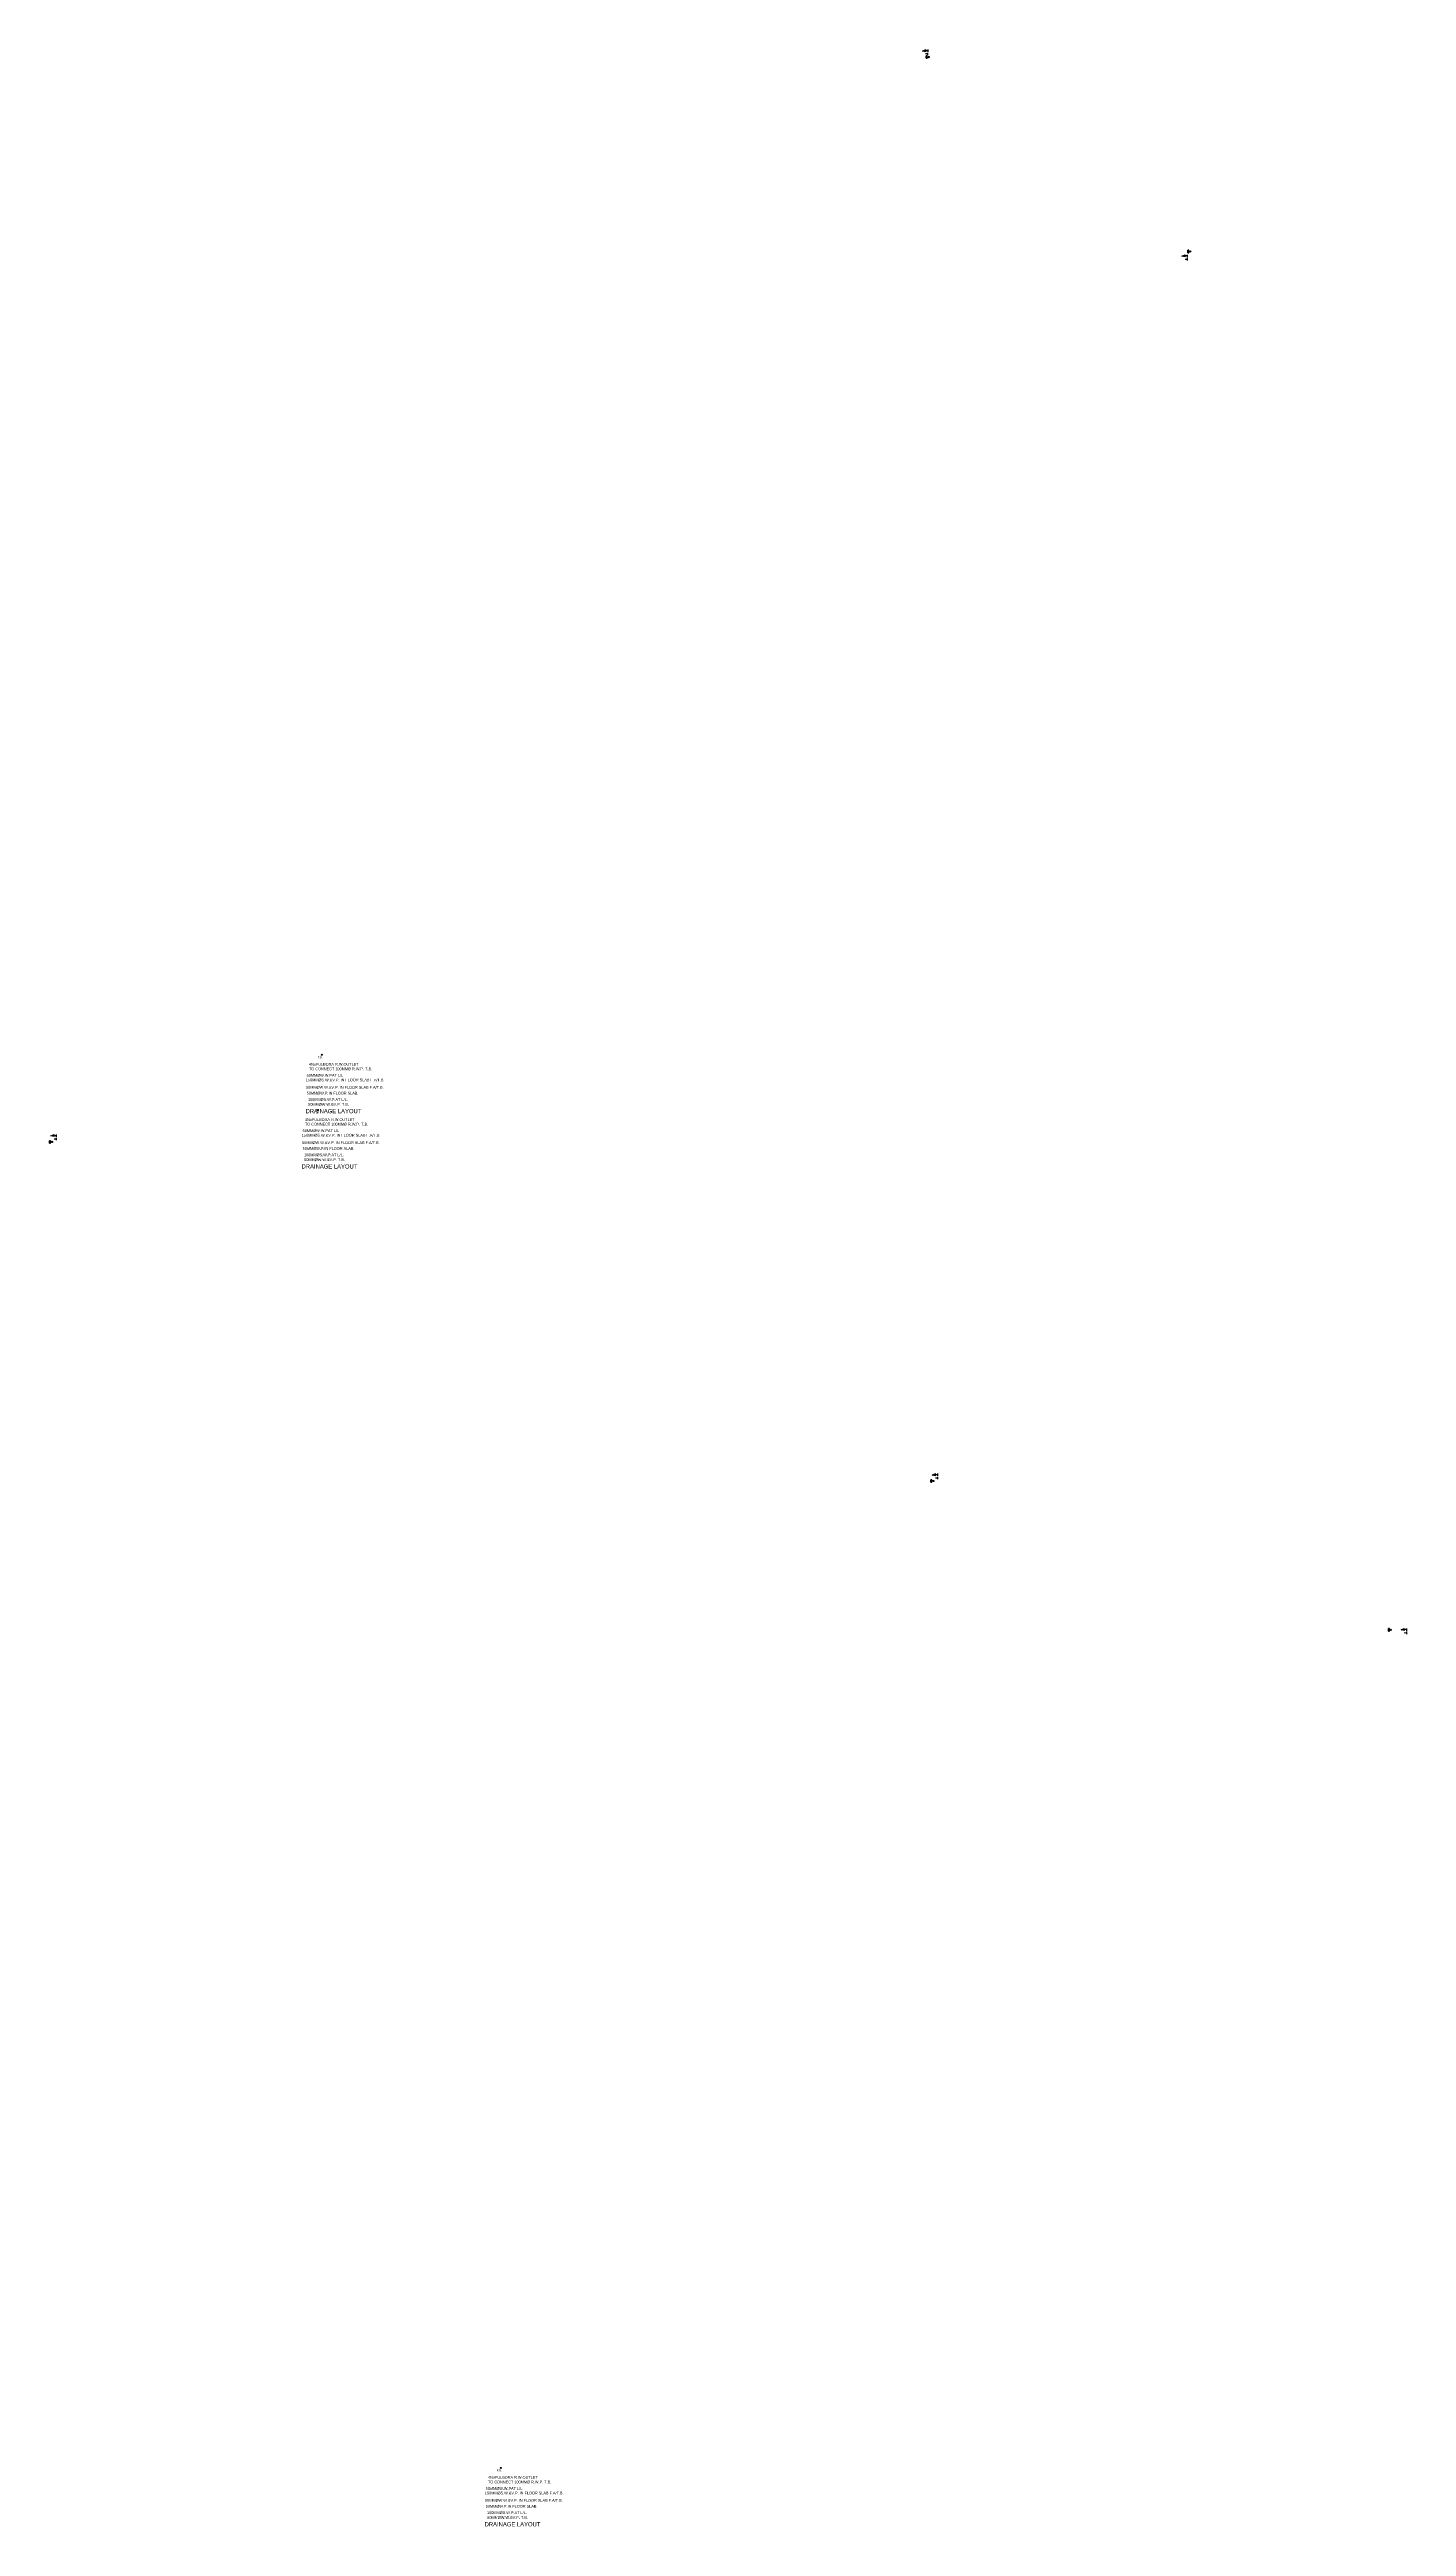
# Model space of a CAD drawing. Extents: x -2017610 to 288295, y -481381 to 250994.
# Drawn here: x -501220 to -255774, y -481381 to -33359 of the extents above; entities that cross this region are included whole.
import ezdxf

# ---------------------------------------------------------------- set-up
doc = ezdxf.new("R2010")
doc.units = 0
doc.header["$LTSCALE"] = 7
doc.header["$MEASUREMENT"] = 0
doc.layers.add('DIM', color=1, linetype='CONTINUOUS')

msp = doc.modelspace()

# ---------------------------------------------------------------- linework, layer by layer
at = {"layer": 'DIM', "color": 4}
for p, q in [((-343312.2, -33623.7), (-342726.4, -33379.9)), ((-342721.2, -33746.1), (-343312.2, -33623.7)), ((-342388.6, -34157.2), (-342771.4, -34162.6)), ((-342721.2, -33746.1), (-342726.4, -33379.9)), ((-342340.8, -33569), (-342723.6, -33574.5)), ((-342652.3, -34508.3), (-342652.3, -34944.2)), ((-342468.1, -34508.3), (-342652.3, -34508.3)), ((-342652.3, -34944.2), (-342468.1, -34944.2)), ((-342652.3, -34944.2), (-342643.4, -34944.2)), ((-342647.6, -34943.6), (-342647.6, -34507.7)), ((-342643.4, -34944.2), (-342643.4, -34508.3)), ((-342640.5, -34944.2), (-342640.5, -34508.3)), ((-342638.1, -34944.2), (-342638.1, -34508.3)), ((-342638.1, -34944.2), (-342607.1, -34944.2)), ((-342633.8, -34944.2), (-342633.8, -34508.3)), ((-342629.8, -34944.2), (-342629.8, -34508.3)), ((-342626.4, -34944.2), (-342626.4, -34508.3)), ((-342622.7, -34944.2), (-342622.7, -34508.3)), ((-342618.5, -34944.2), (-342618.5, -34508.3)), ((-342617.1, -34944.2), (-342617.1, -34508.3)), ((-342612.8, -34944.2), (-342612.8, -34508.3)), ((-342610.1, -34944.2), (-342610.1, -34507.8)), ((-342607.1, -34944.2), (-342607.1, -34507.8)), ((-342603.1, -34944.2), (-342603.1, -34508.3)), ((-342602.6, -34941.8), (-342602.6, -34505.9)), ((-342600, -34944.2), (-342600, -34508.3)), ((-342597.2, -34943.6), (-342597.2, -34507.7)), ((-342593.5, -34944.2), (-342593.5, -34508.3)), ((-342589.6, -34944.2), (-342589.6, -34508.3)), ((-342585.4, -34944.2), (-342585.4, -34508.3)), ((-342581.8, -34944.2), (-342581.8, -34507.8)), ((-342578.2, -34944.2), (-342578.2, -34507.8)), ((-342575.3, -34943), (-342575.3, -34508.3)), ((-342571.1, -34944.2), (-342571.1, -34508.3)), ((-342567.6, -34944.2), (-342567.6, -34508.3)), ((-342564.6, -34944.2), (-342564.6, -34508.3)), ((-342562.5, -34944.2), (-342562.5, -34508.3)), ((-342558.9, -34944.2), (-342558.9, -34508.3)), ((-342555.5, -34944.2), (-342555.5, -34508.3)), ((-342551.8, -34943.6), (-342551.8, -34507.7)), ((-342549.8, -34944.2), (-342549.8, -34508.3)), ((-342546.8, -34944.2), (-342546.8, -34508.3)), ((-342543.8, -34944.2), (-342543.8, -34508.3)), ((-342542.2, -34943.8), (-342542.2, -34507.9)), ((-342541.1, -34944.2), (-342541.1, -34508.3)), ((-342539.8, -34942.8), (-342539.8, -34508.3)), ((-342538.2, -34943.6), (-342538.2, -34508.3)), ((-342536.7, -34943.9), (-342536.7, -34508.3)), ((-342535.4, -34944.2), (-342535.4, -34508.3)), ((-342534.3, -34944.2), (-342534.3, -34508.3)), ((-342533.1, -34944.3), (-342533.1, -34508.3)), ((-342531.7, -34944.2), (-342531.7, -34511.7)), ((-342530.7, -34944.2), (-342530.7, -34511.7)), ((-342529.2, -34944.8), (-342529.2, -34512.3)), ((-342527.6, -34944.1), (-342527.6, -34511.5)), ((-342526.5, -34944.1), (-342526.5, -34511.5)), ((-342524.9, -34944.2), (-342524.9, -34511.7)), ((-342523.2, -34944.3), (-342523.2, -34511.8)), ((-342521.8, -34944.2), (-342521.8, -34508.3)), ((-342520.3, -34943.8), (-342520.3, -34507.9)), ((-342519.2, -34943.9), (-342519.2, -34508)), ((-342518.2, -34944.2), (-342518.2, -34508.3)), ((-342516.7, -34944.4), (-342516.7, -34508.5)), ((-342515.8, -34944.4), (-342515.8, -34508.5)), ((-342515.1, -34944.8), (-342515.1, -34508.9)), ((-342513.8, -34944.2), (-342513.8, -34508.3)), ((-342512.7, -34944.2), (-342512.7, -34508.3)), ((-342511.4, -34944.2), (-342511.4, -34508.3)), ((-342510.2, -34944.2), (-342510.2, -34508.3)), ((-342509.3, -34943.9), (-342509.3, -34508)), ((-342508.6, -34944.2), (-342508.6, -34508.3)), ((-342507.6, -34944.1), (-342507.6, -34508.2)), ((-342506.7, -34944.2), (-342506.7, -34508.3)), ((-342505.8, -34944.2), (-342505.8, -34508.3)), ((-342504.8, -34943.8), (-342504.8, -34508.3)), ((-342503.6, -34944.2), (-342503.6, -34508.3)), ((-342502.7, -34944.3), (-342502.7, -34508.3)), ((-342501.4, -34944.5), (-342501.4, -34508.3)), ((-342499.5, -34946), (-342499.5, -34510.1)), ((-342497.7, -34947.8), (-342497.7, -34511.9)), ((-342496.2, -34946.5), (-342496.2, -34510.6)), ((-342494.9, -34947.4), (-342494.9, -34511.4)), ((-342492.3, -34947.8), (-342492.3, -34511.9)), ((-342490.5, -34946.9), (-342490.5, -34511)), ((-342488.8, -34947.8), (-342488.8, -34511.9)), ((-342486.6, -34947.8), (-342486.6, -34511.9)), ((-342484.9, -34947.8), (-342484.9, -34511.9)), ((-342483.4, -34943.4), (-342483.4, -34507.5)), ((-342481.7, -34943.4), (-342481.7, -34507.5)), ((-342479.8, -34949.6), (-342479.8, -34513.7)), ((-342479.4, -34950), (-342479.4, -34514.1)), ((-342477.6, -34949.6), (-342477.6, -34513.7)), ((-342476.3, -34949.1), (-342476.3, -34513.2)), ((-342474.4, -34947.8), (-342474.4, -34511.9)), ((-342472.2, -34944.2), (-342472.2, -34508.3)), ((-342414.2, -33938.8), (-342414.2, -34378.8)), ((-342352.4, -33358.8), (-342352.4, -33798.8)), ((-296379, -70743.7), (-295793.2, -70499.9)), ((-295788, -70866.1), (-296379, -70743.7)), ((-295415.5, -71314.4), (-295798.3, -71319.9)), ((-295788, -70866.1), (-295793.2, -70499.9)), ((-295407.6, -70689), (-295790.4, -70694.5)), ((-295419.2, -70478.8), (-295419.2, -70918.8)), ((-295419.2, -71058.8), (-295419.2, -71498.8)), ((-295332.9, -69668.8), (-295332.9, -70104.7)), ((-295148.7, -69668.8), (-295332.9, -69668.8)), ((-295332.9, -70104.7), (-295148.7, -70104.7)), ((-295332.9, -70104.7), (-295324, -70104.7)), ((-295328.2, -70104.1), (-295328.2, -69668.2)), ((-295324, -70104.7), (-295324, -69668.8)), ((-295321.1, -70104.7), (-295321.1, -69668.8)), ((-295318.7, -70104.7), (-295318.7, -69668.8)), ((-295318.7, -70104.7), (-295287.7, -70104.7)), ((-295314.4, -70104.7), (-295314.4, -69668.8)), ((-295310.4, -70104.7), (-295310.4, -69668.8)), ((-295307, -70104.7), (-295307, -69668.8)), ((-295303.3, -70104.7), (-295303.3, -69668.8)), ((-295299.1, -70104.7), (-295299.1, -69668.8)), ((-295297.7, -70104.7), (-295297.7, -69668.8)), ((-295293.4, -70104.7), (-295293.4, -69668.8)), ((-295290.7, -70104.7), (-295290.7, -69668.3)), ((-295287.7, -70104.7), (-295287.7, -69668.3)), ((-295283.7, -70104.7), (-295283.7, -69668.8)), ((-295283.1, -70102.3), (-295283.1, -69666.4)), ((-295280.6, -70104.7), (-295280.6, -69668.8)), ((-295277.8, -70104.1), (-295277.8, -69668.2)), ((-295274.1, -70104.7), (-295274.1, -69668.8)), ((-295270.2, -70104.7), (-295270.2, -69668.8)), ((-295266, -70104.7), (-295266, -69668.8)), ((-295262.4, -70104.7), (-295262.4, -69668.3)), ((-295258.8, -70104.7), (-295258.8, -69668.3)), ((-295255.9, -70103.5), (-295255.9, -69668.8)), ((-295251.7, -70104.7), (-295251.7, -69668.8)), ((-295248.2, -70104.7), (-295248.2, -69668.8)), ((-295245.2, -70104.7), (-295245.2, -69668.8)), ((-295243.1, -70104.7), (-295243.1, -69668.8)), ((-295239.5, -70104.7), (-295239.5, -69668.8)), ((-295236.1, -70104.7), (-295236.1, -69668.8)), ((-295232.4, -70104.1), (-295232.4, -69668.2)), ((-295230.4, -70104.7), (-295230.4, -69668.8)), ((-295227.4, -70104.7), (-295227.4, -69668.8)), ((-295224.4, -70104.7), (-295224.4, -69668.8)), ((-295222.8, -70104.3), (-295222.8, -69668.4)), ((-295221.7, -70104.7), (-295221.7, -69668.8)), ((-295220.4, -70103.3), (-295220.4, -69668.8)), ((-295218.8, -70104.1), (-295218.8, -69668.8)), ((-295217.3, -70104.5), (-295217.3, -69668.8)), ((-295216, -70104.7), (-295216, -69668.8)), ((-295214.9, -70104.7), (-295214.9, -69668.8)), ((-295213.7, -70104.9), (-295213.7, -69668.8)), ((-295212.3, -70104.7), (-295212.3, -69672.2)), ((-295211.3, -70104.7), (-295211.3, -69672.2)), ((-295209.8, -70105.3), (-295209.8, -69672.8)), ((-295208.2, -70104.6), (-295208.2, -69672.1)), ((-295207.1, -70104.6), (-295207.1, -69672.1)), ((-295205.5, -70104.7), (-295205.5, -69672.2)), ((-295203.8, -70104.9), (-295203.8, -69672.3)), ((-295202.4, -70104.7), (-295202.4, -69668.8)), ((-295200.9, -70104.3), (-295200.9, -69668.4)), ((-295199.8, -70104.5), (-295199.8, -69668.6)), ((-295198.8, -70104.7), (-295198.8, -69668.8)), ((-295197.3, -70104.9), (-295197.3, -69669)), ((-295196.4, -70104.9), (-295196.4, -69669)), ((-295195.7, -70105.3), (-295195.7, -69669.4)), ((-295194.4, -70104.7), (-295194.4, -69668.8)), ((-295193.3, -70104.7), (-295193.3, -69668.8)), ((-295192, -70104.7), (-295192, -69668.8)), ((-295190.8, -70104.7), (-295190.8, -69668.8)), ((-295189.9, -70104.5), (-295189.9, -69668.6)), ((-295189.2, -70104.7), (-295189.2, -69668.8)), ((-295188.2, -70104.6), (-295188.2, -69668.7)), ((-295187.3, -70104.7), (-295187.3, -69668.8)), ((-295186.4, -70104.7), (-295186.4, -69668.8)), ((-295185.4, -70104.3), (-295185.4, -69668.8)), ((-295184.2, -70104.7), (-295184.2, -69668.8)), ((-295183.3, -70104.8), (-295183.3, -69668.8)), ((-295182, -70105.1), (-295182, -69668.8)), ((-295180.1, -70106.5), (-295180.1, -69670.6)), ((-295178.3, -70108.3), (-295178.3, -69672.4)), ((-295176.8, -70107), (-295176.8, -69671.1)), ((-295175.5, -70107.9), (-295175.5, -69672)), ((-295172.9, -70108.3), (-295172.9, -69672.4)), ((-295171.1, -70107.5), (-295171.1, -69671.6)), ((-295169.4, -70108.3), (-295169.4, -69672.4)), ((-295167.2, -70108.3), (-295167.2, -69672.4)), ((-295165.5, -70108.3), (-295165.5, -69672.4)), ((-295164, -70104), (-295164, -69668.1)), ((-295162.3, -70104), (-295162.3, -69668.1)), ((-295160.4, -70110.1), (-295160.4, -69674.2)), ((-295160, -70110.5), (-295160, -69674.6)), ((-295158.2, -70110.1), (-295158.2, -69674.2)), ((-295156.9, -70109.7), (-295156.9, -69673.8)), ((-295155, -70108.3), (-295155, -69672.4)), ((-295152.8, -70104.7), (-295152.8, -69668.8)), ((-501035.9, -230748.3), (-501220, -230748.3)), ((-501220, -230748.3), (-501220, -231184.2)), ((-501220, -231184.2), (-501211.1, -231184.2)), ((-501220, -231184.2), (-501035.9, -231184.2)), ((-501215.3, -231183.6), (-501215.3, -230747.7)), ((-501211.1, -231184.2), (-501211.1, -230748.3)), ((-501208.2, -231184.2), (-501208.2, -230748.3)), ((-501205.8, -231184.2), (-501205.8, -230748.3)), ((-501205.8, -231184.2), (-501174.8, -231184.2)), ((-501201.6, -231184.2), (-501201.6, -230748.3)), ((-501197.5, -231184.2), (-501197.5, -230748.3)), ((-501194.1, -231184.2), (-501194.1, -230748.3)), ((-501190.5, -231184.2), (-501190.5, -230748.3)), ((-501186.2, -231184.2), (-501186.2, -230748.3)), ((-501184.8, -231184.2), (-501184.8, -230748.3)), ((-501180.6, -231184.2), (-501180.6, -230748.3)), ((-501177.9, -231184.2), (-501177.9, -230747.8)), ((-501174.8, -231184.2), (-501174.8, -230747.8)), ((-501170.8, -231184.2), (-501170.8, -230748.3)), ((-501170.3, -231181.8), (-501170.3, -230745.9)), ((-501167.8, -231184.2), (-501167.8, -230748.3)), ((-501164.9, -231183.6), (-501164.9, -230747.7)), ((-501161.3, -231184.2), (-501161.3, -230748.3)), ((-501157.4, -231184.2), (-501157.4, -230748.3)), ((-501153.1, -231184.2), (-501153.1, -230748.3)), ((-501149.5, -231184.2), (-501149.5, -230747.8)), ((-501145.9, -231184.2), (-501145.9, -230747.8)), ((-501143.1, -231183), (-501143.1, -230748.3)), ((-501138.8, -231184.2), (-501138.8, -230748.3)), ((-501135.4, -231184.2), (-501135.4, -230748.3)), ((-501132.3, -231184.2), (-501132.3, -230748.3)), ((-501130.2, -231184.2), (-501130.2, -230748.3)), ((-501126.6, -231184.2), (-501126.6, -230748.3)), ((-501123.2, -231184.2), (-501123.2, -230748.3)), ((-501119.6, -231183.6), (-501119.6, -230747.7)), ((-501117.6, -231184.2), (-501117.6, -230748.3)), ((-501114.5, -231184.2), (-501114.5, -230748.3)), ((-501111.5, -231184.2), (-501111.5, -230748.3)), ((-501109.9, -231183.8), (-501109.9, -230747.9)), ((-501108.8, -231184.2), (-501108.8, -230748.3)), ((-501107.5, -231182.8), (-501107.5, -230748.3)), ((-501106, -231183.6), (-501106, -230748.3)), ((-501104.4, -231183.9), (-501104.4, -230748.3)), ((-501103.1, -231184.2), (-501103.1, -230748.3)), ((-501102.1, -231184.2), (-501102.1, -230748.3)), ((-501100.9, -231184.3), (-501100.9, -230748.3)), ((-501099.5, -231184.2), (-501099.5, -230751.7)), ((-501098.4, -231184.2), (-501098.4, -230751.7)), ((-501096.9, -231184.8), (-501096.9, -230752.3)), ((-501095.3, -231184.1), (-501095.3, -230751.5)), ((-501094.3, -231184.1), (-501094.3, -230751.5)), ((-501092.7, -231184.2), (-501092.7, -230751.7)), ((-501091, -231184.3), (-501091, -230751.8)), ((-501089.5, -231184.2), (-501089.5, -230748.3)), ((-501088, -231183.8), (-501088, -230747.9)), ((-501086.9, -231183.9), (-501086.9, -230748)), ((-501085.9, -231184.2), (-501085.9, -230748.3)), ((-501084.4, -231184.4), (-501084.4, -230748.5)), ((-501083.5, -231184.4), (-501083.5, -230748.5)), ((-501082.9, -231184.8), (-501082.9, -230748.9)), ((-501081.5, -231184.2), (-501081.5, -230748.3)), ((-501080.5, -231184.2), (-501080.5, -230748.3)), ((-501079.2, -231184.2), (-501079.2, -230748.3)), ((-501078, -231184.2), (-501078, -230748.3)), ((-501077.1, -231183.9), (-501077.1, -230748)), ((-501076.3, -231184.2), (-501076.3, -230748.3)), ((-501075.4, -231184.1), (-501075.4, -230748.2)), ((-501074.4, -231184.2), (-501074.4, -230748.3)), ((-501073.5, -231184.2), (-501073.5, -230748.3)), ((-501072.5, -231183.8), (-501072.5, -230748.3)), ((-501071.3, -231184.2), (-501071.3, -230748.3)), ((-501070.5, -231184.3), (-501070.5, -230748.3)), ((-501069.1, -231184.5), (-501069.1, -230748.3)), ((-501067.3, -231186), (-501067.3, -230750.1)), ((-501065.5, -231187.8), (-501065.5, -230751.9)), ((-501063.9, -231186.5), (-501063.9, -230750.6)), ((-501062.7, -231187.4), (-501062.7, -230751.4)), ((-501060.1, -231187.8), (-501060.1, -230751.9)), ((-501058.2, -231186.9), (-501058.2, -230751)), ((-501056.5, -231187.8), (-501056.5, -230751.9)), ((-501054.3, -231187.8), (-501054.3, -230751.9)), ((-501052.6, -231187.8), (-501052.6, -230751.9)), ((-501051.1, -231183.4), (-501051.1, -230747.5)), ((-501049.4, -231183.4), (-501049.4, -230747.5)), ((-501047.5, -231189.6), (-501047.5, -230753.7)), ((-501047.1, -231190), (-501047.1, -230754.1)), ((-501045.4, -231189.6), (-501045.4, -230753.7)), ((-501044.1, -231189.1), (-501044.1, -230753.2)), ((-501042.1, -231187.8), (-501042.1, -230751.9)), ((-501040, -231184.2), (-501040, -230748.3)), ((-500976.4, -229874.4), (-500390.6, -229630.6)), ((-500385.4, -229996.8), (-500976.4, -229874.4)), ((-500012.8, -230445.2), (-500395.7, -230450.6)), ((-500385.4, -229996.8), (-500390.6, -229630.6)), ((-500005, -229819.8), (-500387.8, -229825.2)), ((-500016.6, -229609.5), (-500016.6, -230049.5)), ((-500016.6, -230189.5), (-500016.6, -230629.5)), ((-341556.4, -291194.4), (-340970.6, -290950.6)), ((-340965.4, -291316.8), (-341556.4, -291194.4)), ((-340965.4, -291316.8), (-340970.6, -290950.6)), ((-340585, -291139.8), (-340967.8, -291145.2)), ((-340596.6, -290929.5), (-340596.6, -291369.5)), ((-341615.9, -292068.3), (-341800, -292068.3)), ((-341800, -292068.3), (-341800, -292504.2)), ((-341800, -292504.2), (-341791.1, -292504.2)), ((-341800, -292504.2), (-341615.9, -292504.2)), ((-341795.3, -292503.6), (-341795.3, -292067.7)), ((-341791.1, -292504.2), (-341791.1, -292068.3)), ((-341788.2, -292504.2), (-341788.2, -292068.3)), ((-341785.8, -292504.2), (-341785.8, -292068.3)), ((-341785.8, -292504.2), (-341754.8, -292504.2)), ((-341781.6, -292504.2), (-341781.6, -292068.3)), ((-341777.5, -292504.2), (-341777.5, -292068.3)), ((-341774.1, -292504.2), (-341774.1, -292068.3)), ((-341770.5, -292504.2), (-341770.5, -292068.3)), ((-341766.2, -292504.2), (-341766.2, -292068.3)), ((-341764.8, -292504.2), (-341764.8, -292068.3)), ((-341760.6, -292504.2), (-341760.6, -292068.3)), ((-341757.9, -292504.2), (-341757.9, -292067.8)), ((-341754.8, -292504.2), (-341754.8, -292067.8)), ((-341750.8, -292504.2), (-341750.8, -292068.3)), ((-341750.3, -292501.8), (-341750.3, -292065.9)), ((-341747.8, -292504.2), (-341747.8, -292068.3)), ((-341744.9, -292503.6), (-341744.9, -292067.7)), ((-341741.3, -292504.2), (-341741.3, -292068.3)), ((-341737.4, -292504.2), (-341737.4, -292068.3)), ((-341733.1, -292504.2), (-341733.1, -292068.3)), ((-341729.5, -292504.2), (-341729.5, -292067.8)), ((-341725.9, -292504.2), (-341725.9, -292067.8)), ((-341723.1, -292503), (-341723.1, -292068.3)), ((-341718.8, -292504.2), (-341718.8, -292068.3)), ((-341715.4, -292504.2), (-341715.4, -292068.3)), ((-341712.3, -292504.2), (-341712.3, -292068.3)), ((-341710.2, -292504.2), (-341710.2, -292068.3)), ((-341706.6, -292504.2), (-341706.6, -292068.3)), ((-341703.2, -292504.2), (-341703.2, -292068.3)), ((-341699.6, -292503.6), (-341699.6, -292067.7)), ((-341697.6, -292504.2), (-341697.6, -292068.3)), ((-341694.5, -292504.2), (-341694.5, -292068.3)), ((-341691.5, -292504.2), (-341691.5, -292068.3)), ((-341689.9, -292503.8), (-341689.9, -292067.9)), ((-341688.8, -292504.2), (-341688.8, -292068.3)), ((-341687.5, -292502.8), (-341687.5, -292068.3)), ((-341686, -292503.6), (-341686, -292068.3)), ((-341684.4, -292503.9), (-341684.4, -292068.3)), ((-341683.1, -292504.2), (-341683.1, -292068.3)), ((-341682.1, -292504.2), (-341682.1, -292068.3)), ((-341680.9, -292504.3), (-341680.9, -292068.3)), ((-341679.5, -292504.2), (-341679.5, -292071.7)), ((-341678.4, -292504.2), (-341678.4, -292071.7)), ((-341676.9, -292504.8), (-341676.9, -292072.3)), ((-341675.3, -292504.1), (-341675.3, -292071.5)), ((-341674.3, -292504.1), (-341674.3, -292071.5)), ((-341672.7, -292504.2), (-341672.7, -292071.7)), ((-341671, -292504.3), (-341671, -292071.8)), ((-341669.5, -292504.2), (-341669.5, -292068.3)), ((-341668, -292503.8), (-341668, -292067.9)), ((-341666.9, -292503.9), (-341666.9, -292068)), ((-341665.9, -292504.2), (-341665.9, -292068.3)), ((-341664.4, -292504.4), (-341664.4, -292068.5)), ((-341663.5, -292504.4), (-341663.5, -292068.5)), ((-341662.9, -292504.8), (-341662.9, -292068.9)), ((-341661.5, -292504.2), (-341661.5, -292068.3)), ((-341660.5, -292504.2), (-341660.5, -292068.3)), ((-341659.2, -292504.2), (-341659.2, -292068.3)), ((-341658, -292504.2), (-341658, -292068.3)), ((-341657.1, -292503.9), (-341657.1, -292068)), ((-341656.3, -292504.2), (-341656.3, -292068.3)), ((-341655.4, -292504.1), (-341655.4, -292068.2)), ((-341654.4, -292504.2), (-341654.4, -292068.3)), ((-341653.5, -292504.2), (-341653.5, -292068.3)), ((-341652.5, -292503.8), (-341652.5, -292068.3)), ((-341651.3, -292504.2), (-341651.3, -292068.3)), ((-341650.5, -292504.3), (-341650.5, -292068.3)), ((-341649.1, -292504.5), (-341649.1, -292068.3)), ((-341647.3, -292506), (-341647.3, -292070.1)), ((-341645.5, -292507.8), (-341645.5, -292071.9)), ((-341643.9, -292506.5), (-341643.9, -292070.6)), ((-341642.7, -292507.4), (-341642.7, -292071.4)), ((-341640.1, -292507.8), (-341640.1, -292071.9)), ((-341638.2, -292506.9), (-341638.2, -292071)), ((-341636.5, -292507.8), (-341636.5, -292071.9)), ((-341634.3, -292507.8), (-341634.3, -292071.9)), ((-341632.6, -292507.8), (-341632.6, -292071.9)), ((-341631.1, -292503.4), (-341631.1, -292067.5)), ((-341629.4, -292503.4), (-341629.4, -292067.5)), ((-341627.5, -292509.6), (-341627.5, -292073.7)), ((-341627.1, -292510), (-341627.1, -292074.1)), ((-341625.4, -292509.6), (-341625.4, -292073.7)), ((-341624.1, -292509.1), (-341624.1, -292073.2)), ((-341622.1, -292507.8), (-341622.1, -292071.9)), ((-341620, -292504.2), (-341620, -292068.3)), ((-340592.8, -291765.2), (-340975.7, -291770.6)), ((-340596.6, -291509.5), (-340596.6, -291949.5)), ((-258855, -318985.4), (-259039.2, -318985.4)), ((-259039.2, -318985.4), (-259039.2, -319421.3)), ((-259039.2, -319421.3), (-259030.3, -319421.3)), ((-259039.2, -319421.3), (-258855, -319421.3)), ((-259034.5, -319420.7), (-259034.5, -318984.8)), ((-259030.3, -319421.3), (-259030.3, -318985.4)), ((-259027.4, -319421.3), (-259027.4, -318985.4)), ((-259025, -319421.3), (-259025, -318985.4)), ((-259025, -319421.3), (-258994, -319421.3)), ((-259020.7, -319421.3), (-259020.7, -318985.4)), ((-259016.7, -319421.3), (-259016.7, -318985.4)), ((-259013.3, -319421.3), (-259013.3, -318985.4)), ((-259009.6, -319421.3), (-259009.6, -318985.4)), ((-259005.4, -319421.3), (-259005.4, -318985.4)), ((-259004, -319421.3), (-259004, -318985.4)), ((-258999.7, -319421.3), (-258999.7, -318985.4)), ((-258997, -319421.3), (-258997, -318984.9)), ((-258994, -319421.3), (-258994, -318984.9)), ((-258990, -319421.3), (-258990, -318985.4)), ((-258989.4, -319418.9), (-258989.4, -318983)), ((-258986.9, -319421.3), (-258986.9, -318985.4)), ((-258984.1, -319420.7), (-258984.1, -318984.8)), ((-258980.4, -319421.3), (-258980.4, -318985.4)), ((-258976.5, -319421.3), (-258976.5, -318985.4)), ((-258972.3, -319421.3), (-258972.3, -318985.4)), ((-258968.7, -319421.3), (-258968.7, -318984.9)), ((-258965.1, -319421.3), (-258965.1, -318984.9)), ((-258962.2, -319420.1), (-258962.2, -318985.4)), ((-258958, -319421.3), (-258958, -318985.4)), ((-258954.5, -319421.3), (-258954.5, -318985.4)), ((-258951.5, -319421.3), (-258951.5, -318985.4)), ((-258949.4, -319421.3), (-258949.4, -318985.4)), ((-258945.8, -319421.3), (-258945.8, -318985.4)), ((-258942.4, -319421.3), (-258942.4, -318985.4)), ((-258938.7, -319420.7), (-258938.7, -318984.8)), ((-258936.7, -319421.3), (-258936.7, -318985.4)), ((-258933.7, -319421.3), (-258933.7, -318985.4)), ((-258930.7, -319421.3), (-258930.7, -318985.4)), ((-258929.1, -319420.9), (-258929.1, -318985)), ((-258928, -319421.3), (-258928, -318985.4)), ((-258926.7, -319419.9), (-258926.7, -318985.4)), ((-258925.1, -319420.7), (-258925.1, -318985.4)), ((-258923.6, -319421.1), (-258923.6, -318985.4)), ((-258922.3, -319421.3), (-258922.3, -318985.4)), ((-258921.2, -319421.3), (-258921.2, -318985.4)), ((-258920, -319421.4), (-258920, -318985.4)), ((-258918.6, -319421.3), (-258918.6, -318988.8)), ((-258917.6, -319421.3), (-258917.6, -318988.8)), ((-258916.1, -319421.9), (-258916.1, -318989.4)), ((-258914.5, -319421.2), (-258914.5, -318988.7)), ((-258913.4, -319421.2), (-258913.4, -318988.7)), ((-258911.8, -319421.3), (-258911.8, -318988.8)), ((-258910.1, -319421.4), (-258910.1, -318988.9)), ((-258908.7, -319421.3), (-258908.7, -318985.4)), ((-258907.2, -319420.9), (-258907.2, -318985)), ((-258906.1, -319421.1), (-258906.1, -318985.1)), ((-258905, -319421.3), (-258905, -318985.4)), ((-258903.6, -319421.5), (-258903.6, -318985.6)), ((-258902.7, -319421.5), (-258902.7, -318985.6)), ((-258902, -319421.9), (-258902, -318986)), ((-258900.7, -319421.3), (-258900.7, -318985.4)), ((-258899.6, -319421.3), (-258899.6, -318985.4)), ((-258898.3, -319421.3), (-258898.3, -318985.4)), ((-258897.1, -319421.3), (-258897.1, -318985.4)), ((-258896.2, -319421.1), (-258896.2, -318985.1)), ((-258895.4, -319421.3), (-258895.4, -318985.4)), ((-258894.5, -319421.2), (-258894.5, -318985.3)), ((-258893.6, -319421.3), (-258893.6, -318985.4)), ((-258892.7, -319421.3), (-258892.7, -318985.4)), ((-258891.7, -319420.9), (-258891.7, -318985.4)), ((-258890.5, -319421.3), (-258890.5, -318985.4)), ((-258889.6, -319421.4), (-258889.6, -318985.4)), ((-258888.3, -319421.7), (-258888.3, -318985.4)), ((-258886.4, -319423.1), (-258886.4, -318987.2)), ((-258884.6, -319424.9), (-258884.6, -318989)), ((-258883.1, -319423.6), (-258883.1, -318987.7)), ((-258881.8, -319424.5), (-258881.8, -318988.6)), ((-258879.2, -319424.9), (-258879.2, -318989)), ((-258877.4, -319424), (-258877.4, -318988.1)), ((-258875.6, -319424.9), (-258875.6, -318989)), ((-258873.5, -319424.9), (-258873.5, -318989)), ((-258871.8, -319424.9), (-258871.8, -318989)), ((-258870.3, -319420.6), (-258870.3, -318984.7)), ((-258868.5, -319420.6), (-258868.5, -318984.7)), ((-258866.7, -319426.7), (-258866.7, -318990.8)), ((-258866.2, -319427.1), (-258866.2, -318991.2)), ((-258864.5, -319426.7), (-258864.5, -318990.8)), ((-258863.2, -319426.3), (-258863.2, -318990.4)), ((-258861.3, -319424.9), (-258861.3, -318989)), ((-258859.1, -319421.3), (-258859.1, -318985.4)), ((-256745.2, -319201.5), (-256159.4, -318957.7)), ((-256154.2, -319323.9), (-256745.2, -319201.5)), ((-255781.6, -319772.3), (-256164.5, -319777.7)), ((-256154.2, -319323.9), (-256159.4, -318957.7)), ((-255773.8, -319146.8), (-256156.6, -319152.3)), ((-255785.4, -318936.6), (-255785.4, -319376.6)), ((-255785.4, -319516.6), (-255785.4, -319956.6))]:
    msp.add_line(p, q, dxfattribs=at)
for centre in [(-342216.5, -34715), (-294897.1, -69875.5), (-500784.2, -230955), (-341364.2, -292275), (-258603.4, -319192.1)]:
    msp.add_circle(centre, 114.5, dxfattribs=at)
at = {"layer": 'DIM'}
for centre in [(-451980.1, -215188.6), (-452706.2, -225195.8), (-419592.3, -470795)]:
    msp.add_circle(centre, 89, dxfattribs=at)

# ---------------------------------------------------------------- texts
for p in [(-454908.2, -225763.6), (-455634.3, -235770.8), (-422520.5, -481370)]:
    msp.add_text('DRAINAGE LAYOUT', height=768.865, dxfattribs=at).set_placement(p)
at = {"layer": 'DIM', "width": 17730, "attachment_point": 1}
for s, insert, char_height in [('150MM%%cS.W.&V.P. IN FLOOR SLAB F.A/T.B.', (-454865.1, -219477.4), 500), ('50MM%%cW.W.PAT L/L', (-454726.1, -218658.5), 500), ('4NoFULBORA R.W.OUTLET \\PTO CONNECT 100MM%%c R.W.P. T.B.', (-454295.4, -216648.9), 500), ('F.D.', (-452711.7, -215461.1), 350), ('50MM%%cW.W.&V.P. IN FLOOR SLAB F.A/T.B.', (-454829.2, -220812.1), 500), ('50MM%%cW.P.IN FLOOR SLAB.', (-454713.3, -221873.6), 500), ('100MM%%cS.W.P.AT L/L.', (-454482.7, -223029.1), 500), ('50MM%%cW.W.&V.P. T.B.', (-454440.3, -223906.1), 500), ('4NoFULBORA R.W.OUTLET \\PTO CONNECT 100MM%%c R.W.P. T.B.', (-455021.5, -226656.1), 500), ('F.D.', (-453437.8, -225468.3), 350), ('150MM%%cS.W.&V.P. IN FLOOR SLAB F.A/T.B.', (-455591.2, -229484.6), 500), ('50MM%%cW.W.&V.P. IN FLOOR SLAB F.A/T.B.', (-455555.3, -230819.3), 500), ('50MM%%cW.W.PAT L/L', (-455452.2, -228665.7), 500), ('50MM%%cW.P.IN FLOOR SLAB.', (-455439.4, -231880.8), 500), ('100MM%%cS.W.P.AT L/L.', (-455208.8, -233036.3), 500), ('50MM%%cW.W.&V.P. T.B.', (-455166.4, -233913.3), 500), ('50MM%%cW.W.PAT L/L', (-422338.4, -474264.8), 500), ('4NoFULBORA R.W.OUTLET \\PTO CONNECT 100MM%%c R.W.P. T.B.', (-421907.6, -472255.2), 500), ('F.D.', (-420323.9, -471067.5), 350), ('150MM%%cS.W.&V.P. IN FLOOR SLAB F.A/T.B.', (-422477.3, -475083.8), 500), ('50MM%%cW.W.&V.P. IN FLOOR SLAB F.A/T.B.', (-422441.5, -476418.4), 500), ('50MM%%cW.P.IN FLOOR SLAB.', (-422325.6, -477479.9), 500), ('100MM%%cS.W.P.AT L/L.', (-422094.9, -478635.4), 500), ('50MM%%cW.W.&V.P. T.B.', (-422052.6, -479512.4), 500)]:
    msp.add_mtext(s, dxfattribs=dict(at, insert=insert, char_height=char_height))

doc.saveas('drawing.dxf')
